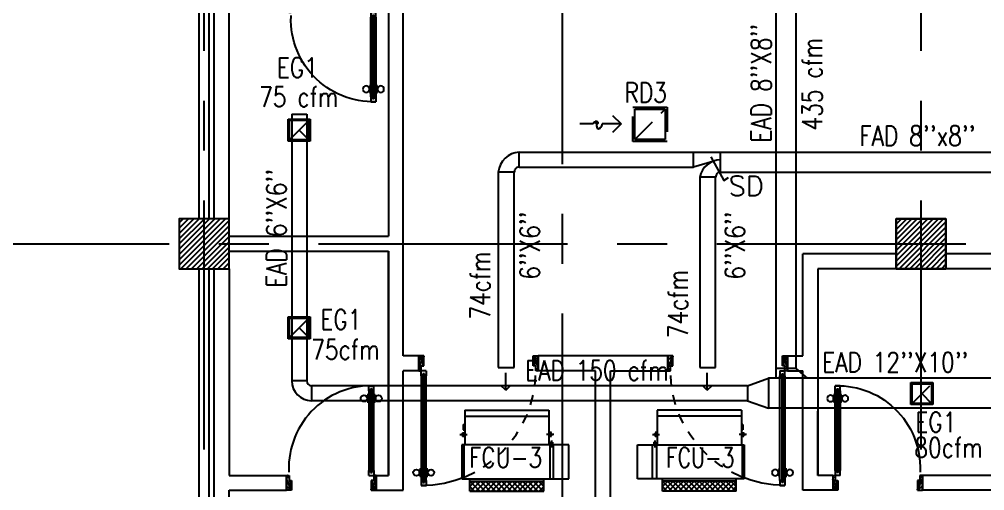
# Model space of a CAD drawing. Extents: x 417866029 to 417866302, y 43498040 to 43498122.
# Drawn here: x 417866038.48 to 417866048.17, y 43498051.41 to 43498056.14 of the extents above; entities that cross this region are included whole.
import ezdxf

# ---------------------------------------------------------------- set-up
doc = ezdxf.new("R2010")
doc.units = 0
doc.header["$MEASUREMENT"] = 0
doc.linetypes.add('CENTERX2', pattern=[4, 2.5, -0.5, 0.5, -0.5])
doc.linetypes.add('HIDDEN', pattern=[0.375, 0.25, -0.125])
doc.layers.get('0').update_dxf_attribs({"linetype": 'CONTINUOUS'})
for name, color, linetype in [('AXES', 11, 'CENTERX2'), ('COL', 7, 'CONTINUOUS'), ('DOOR', 9, 'CONTINUOUS'), ('DUCT', 6, 'CONTINUOUS'), ('EXDUCT', 10, 'CONTINUOUS'), ('FCU', 6, 'CONTINUOUS'), ('HAT', 11, 'CONTINUOUS'), ('INSUL', 9, 'CONTINUOUS'), ('M-EGU.', 2, 'CONTINUOUS'), ('M-TEXT', 2, 'CONTINUOUS'), ('WALL', 9, 'CONTINUOUS')]:
    doc.layers.add(name, color=color, linetype=linetype)
doc.styles.add('ROMANS', font='ROMANS.shx', dxfattribs={"width": 0.6})

# ---------------------------------------------------------------- blocks, each defined once
blk = doc.blocks.new('DOOR90')
at = {"layer": 'DOOR', "color": 7, "linetype": 'ByBlock'}
for p, q in [((-150, 0), (0, 0)), ((-150, 0), (-150, -25)), ((0, -50), (-113.7099299924448, 0)), ((0, -50), (-40.1457343158545, 0)), ((0, -50), (0, 0)), ((-1000, -25), (-1050, -25)), ((-1050, -75), (-1050, -25)), ((-1050, -25), (-1050, -75)), ((-1000, -75), (-1050, -74.99999999947613)), ((-1000, -41.9999999999709), (-1020, -41.9999999999709)), ((-1020, -42), (-1020, -58)), ((-1000, -58), (-1020, -58)), ((-1000, -25), (-1000, -41.9999999999709)), ((-1000, -58), (-1000, -75)), ((-877.6424572214019, -17.79999999995925), (-967.6424572214019, -17.79999999995925)), ((-967.6424572214019, -25), (-967.6424572214019, -17.79999999995925)), ((-967.6424572214019, -75), (-967.6424572214019, -82.20000000004075)), ((-877.6424572214019, -82.20000000004075), (-967.6424572214019, -82.20000000004075)), ((-955.0424572214251, -8.799999999959255), (-890.2424572213786, -8.799999999959255)), ((-955.0424572214251, -17.79999999995925), (-955.0424572214251, -8.799999999959255)), ((-955.0424572214251, -17.79999999995925), (-890.2424572213786, -17.79999999995925)), ((-955.0424572214251, -82.20000000004075), (-890.2424572213786, -82.20000000004075)), ((-955.0424572214251, -82.20000000004075), (-955.0424572214251, -91.20000000004075)), ((-955.0424572214251, -91.20000000004075), (-890.2424572213786, -91.20000000004075)), ((-890.2424572213786, -17.79999999995925), (-890.2424572213786, -8.799999999959255)), ((-890.2424572213786, -82.20000000004075), (-890.2424572213786, -91.20000000004075)), ((-877.6424572214019, -25), (-877.6424572214019, -17.79999999995925)), ((-877.6424572214019, -75), (-877.6424572214019, -82.20000000004075)), ((-200, -25), (-150, -25)), ((-200, -42), (-200, -25)), ((-180, -42), (-200, -42)), ((-200, -58), (-180, -58)), ((-200, -75), (-200, -58)), ((-150, -75), (-200, -75)), ((-180, -58), (-180, -42)), ((-150, -25), (-100, -25)), ((-150, -75), (-150, -25)), ((-100, -25), (-100, -50)), ((0, -50), (-100, -36.64271395650576)), ((-100, -50), (0, -50)), ((0, -850), (-113.7099299924448, -900)), ((-100, -875), (-100, -850)), ((0, -850), (-100, -863.3572860434942)), ((-100, -850), (0, -850)), ((0, -850), (-40.1457343158545, -900)), ((0, -850), (0, -900)), ((-150, -875), (-100, -875)), ((-150, -900), (-150, -875)), ((-150, -900), (0, -900)), ((0, -900), (-150, -900))]:
    blk.add_line(p, q, dxfattribs=at)
at = {"layer": 'DOOR', "linetype": 'ByBlock'}
for p, q in [((-200, -25), (-1000, -25)), ((-200, -42), (-1000, -41.9999999999709)), ((-200, -58), (-1000, -58)), ((-1000, -75), (-200, -75))]:
    blk.add_line(p, q, dxfattribs=at)
at = {"layer": 'DOOR', "color": 7, "linetype": 'ByBlock'}
for centre in [(-922.6424572214019, 23.53094421501737), (-922.6424572214019, -123.5309442149592)]:
    blk.add_circle(centre, 32.39999999998526, dxfattribs=at)
for centre, radius, start, end in [((0, -50), 154.4019578127773, 161.1052885482714, 166.2857707768669), ((0, -50), 94.40195781277725, 148.0181880328085, 180), ((0, -50), 134.4019578127773, 158.159849394549, 169.2800236450682), ((0, -50), 114.4019578127773, 154.0838418822192, 167.37742587102), ((0, -50), 74.40195781277725, 137.7764264185456, 180), ((0, -50), 54.40195781277725, 113.2073828924446, 180), ((0, -50), 34.40195781277725, 90, 180), ((0, -50), 14.40195781277725, 90, 180), ((0, -850), 94.40195781277725, 180, 211.9818119671915), ((0, -850), 74.40195781277725, 180, 222.2235735814543), ((0, -850), 54.40195781277725, 180, 246.7926171075554), ((0, -850), 34.40195781277725, 180, 270), ((0, -850), 14.40195781277725, 180, 270), ((0, -850), 154.4019578127773, 193.7142292231331, 198.8947114517286), ((0, -850), 134.4019578127773, 190.7199763549318, 201.840150605451)]:
    blk.add_arc(centre, radius, start, end, dxfattribs=at)
at = {"layer": 'DOOR', "linetype": 'HIDDEN', "ltscale": 0.5}
blk.add_arc((-222.2222222220153, -49.99999999976717), 828.155208510499, 178.270116378131, 275.0030377036063, dxfattribs=at)
blk = doc.blocks.new('DOOR100')
at = {"layer": 'DOOR', "color": 7, "linetype": 'ByBlock'}
for p, q in [((-75.00000000011642, 1250), (-74.99999999959255, 1300.000000000029)), ((-75.00000000011642, 1300), (-25.00000000011642, 1300)), ((-25.00000000011642, 1300), (-75.00000000011642, 1300)), ((-58.00000000011642, 1250), (-58.00000000011642, 1270)), ((-42.00000000011642, 1270), (-58.00000000011642, 1270)), ((-42.00000000011642, 1250), (-42.00000000011642, 1270)), ((-25.00000000011642, 1250), (-25.00000000011642, 1300)), ((-91.20000000018626, 1205.042457221396), (-91.20000000018626, 1140.242457221408)), ((-82.20000000018626, 1205.042457221396), (-91.20000000018626, 1205.042457221396)), ((-82.20000000018626, 1127.642457221402), (-82.20000000018626, 1217.642457221402)), ((-75.00000000011642, 1217.642457221402), (-82.20000000018626, 1217.642457221402)), ((-82.20000000018626, 1205.042457221396), (-82.20000000018626, 1140.242457221408)), ((-58.00000000011642, 1250), (-75.00000000011642, 1250)), ((-25.00000000011642, 1250), (-42.00000000011642, 1250)), ((-25.00000000011642, 1217.642457221402), (-17.80000000004657, 1217.642457221402)), ((-17.80000000004657, 1127.642457221402), (-17.80000000004657, 1217.642457221402)), ((-17.80000000004657, 1205.042457221396), (-17.80000000004657, 1140.242457221408)), ((-17.80000000004657, 1205.042457221396), (-8.800000000046566, 1205.042457221396)), ((-8.800000000046566, 1205.042457221396), (-8.800000000046566, 1140.242457221408)), ((-82.20000000018626, 1140.242457221408), (-91.20000000018626, 1140.242457221408)), ((-75.00000000011642, 1127.642457221402), (-82.20000000018626, 1127.642457221402)), ((-25.00000000011642, 1127.642457221402), (-17.80000000004657, 1127.642457221402)), ((-17.80000000004657, 1140.242457221408), (-8.800000000046566, 1140.242457221408)), ((-75, 200), (-58, 200)), ((-75, 150), (-75, 200)), ((-58, 200), (-58, 180)), ((-42, 200), (-25, 200)), ((-42, 180), (-42, 200)), ((-25, 200), (-25, 150)), ((-1200, 0), (-1200, 150)), ((-1200, 150), (-1175, 150)), ((-1200, 150), (-1200, 0)), ((-1150, 0), (-1200, 113.7099299924448)), ((-1175, 150), (-1175, 100)), ((-1175, 100), (-1150, 100)), ((-1150, 0), (-1163.357286043465, 100)), ((-1150, 100), (-1150, 0)), ((-75, 150), (-25, 150)), ((-58, 180), (-42, 180)), ((-50, 0), (0, 113.7099299924448)), ((-50, 100), (-50, 0)), ((-50, 0), (-36.64271395653486, 100)), ((-25, 100), (-50, 100)), ((0, 150), (-25, 150)), ((-25, 150), (-25, 100)), ((0, 0), (0, 150)), ((0, 150), (0, 0)), ((-1150, 0), (-1200, 40.1457343158545)), ((-1150, 0), (-1200, 0)), ((-50, 0), (0, 40.1457343158545)), ((-50, 0), (0, 0))]:
    blk.add_line(p, q, dxfattribs=at)
at = {"layer": 'DOOR', "linetype": 'ByBlock'}
for p, q in [((-75.00000000011642, 1250), (-75, 200)), ((-58, 200), (-58.00000000011642, 1250)), ((-42, 200), (-42.00000000011642, 1250)), ((-25, 200), (-25.00000000011642, 1250))]:
    blk.add_line(p, q, dxfattribs=at)
at = {"layer": 'DOOR', "color": 7, "linetype": 'ByBlock'}
for centre in [(-123.5309442150756, 1172.642457221402), (23.53094421490096, 1172.642457221402)]:
    blk.add_circle(centre, 32.39999999998526, dxfattribs=at)
at = {"layer": 'DOOR', "linetype": 'HIDDEN', "ltscale": 0.5}
blk.add_arc((-24.99999999965075, 149.9999999994106), 1150.000000000618, 90, 179.9999999995831, dxfattribs=at)
at = {"layer": 'DOOR', "color": 7, "linetype": 'ByBlock'}
for centre, radius, start, end in [((-1150, 0), 154.4019578127773, 103.7142292212167, 108.8947114515936), ((-1150, 0), 134.4019578127773, 100.7199763555959, 111.8401506085482), ((-50, 0), 134.4019578127773, 68.15984939145177, 79.28002364440412), ((-50, 0), 114.4019578127773, 64.0838418833441, 77.3774258719247), ((-50, 0), 154.4019578127773, 71.10528854840643, 76.28577077878333), ((-1150, 0), 94.40195781277725, 90, 121.981811965689), ((-1150, 0), 74.40195781277725, 90, 132.2235735847074), ((-1150, 0), 54.40195781277725, 90, 156.7926171089788), ((-1150, 0), 34.40195781277725, 90, 180), ((-1150, 0), 14.40195781277725, 90, 180), ((-50, 0), 94.40195781277725, 58.01818803431096, 90), ((-50, 0), 74.40195781277725, 47.7764264152926, 90), ((-50, 0), 54.40195781277725, 23.20738289102122, 90), ((-50, 0), 34.40195781277725, 0, 90), ((-50, 0), 14.40195781277725, 0, 90)]:
    blk.add_arc(centre, radius, start, end, dxfattribs=at)
blk = doc.blocks.new('A$C49F1192B')
at = {"layer": 'DOOR', "color": 0, "linetype": 'ByBlock', "xscale": -1, "rotation": 270}
blk.add_blockref('DOOR100', (4.404137143865228e-05, 1200.000004766945), dxfattribs=at)
blk = doc.blocks.new('*X42')
at = {"color": 0}
for p, q in [((16890.47746209932, -2466.570672882412), (16943.4517006644, -2413.596434317336)), ((16890.47746209932, -2519.603681471403), (16990.47746209933, -2419.603681471401)), ((16990.47746209933, -2512.466117304769), (16891.6077791119, -2413.596434317336)), ((16990.47746209933, -2459.433108715778), (16944.64078770089, -2413.596434317336)), ((16990.47746209933, -2565.49912589376), (16890.47746209932, -2465.499125893757)), ((16890.47746209932, -2572.636690060394), (16990.47746209933, -2472.636690060392)), ((16990.47746209933, -2618.532134482751), (16890.47746209932, -2518.532134482748)), ((16890.47746209932, -2625.669698649385), (16990.47746209933, -2525.669698649383)), ((16990.47746209933, -2671.565143071742), (16890.47746209932, -2571.565143071739)), ((16890.47746209932, -2678.702707238376), (16990.47746209933, -2578.702707238374)), ((16990.47746209933, -2724.598151660733), (16890.47746209932, -2624.59815166073)), ((16890.47746209932, -2731.735715827367), (16990.47746209933, -2631.735715827365)), ((16990.47746209933, -2777.631160249724), (16890.47746209932, -2677.631160249721)), ((16890.47746209932, -2784.768724416358), (16990.47746209933, -2684.768724416357)), ((16990.47746209933, -2830.664168838715), (16890.47746209932, -2730.664168838713)), ((16890.47746209932, -2837.801733005349), (16990.47746209933, -2737.801733005348)), ((16990.47746209933, -2883.697177427706), (16890.47746209932, -2783.697177427704)), ((16890.47746209932, -2890.83474159434), (16990.47746209933, -2790.834741594339)), ((16990.47746209933, -2936.730186016697), (16890.47746209932, -2836.730186016694)), ((16890.47746209932, -2943.867750183331), (16990.47746209933, -2843.86775018333)), ((16990.47746209933, -2989.763194605689), (16890.47746209932, -2889.763194605686)), ((16890.47746209932, -2996.900758772323), (16990.47746209933, -2896.900758772321)), ((16990.47746209933, -3042.796203194679), (16890.47746209932, -2942.796203194677)), ((16890.47746209932, -3049.933767361314), (16990.47746209933, -2949.933767361312)), ((16990.47746209933, -3095.82921178367), (16890.47746209932, -2995.829211783668)), ((16890.47746209932, -3102.966775950305), (16990.47746209933, -3002.966775950303)), ((16990.47746209933, -3148.862220372662), (16890.47746209932, -3048.862220372659)), ((16943.52866745501, -3154.946434317336), (16890.47746209932, -3101.89522896165)), ((16891.53081232129, -3154.946434317336), (16990.47746209933, -3055.999784539294)), ((16944.56382091028, -3154.946434317336), (16990.47746209933, -3109.032793128285))]:
    blk.add_line(p, q, dxfattribs=at)
blk = doc.blocks.new('WHE06')
at = {"color": 3}
for p, q in [((688.9750000238419, 621.5), (346.0749999880791, 621.5)), ((346.0749999880791, 621.5), (346.0749999880791, 469.1000000014901)), ((688.9750000238419, 469.1000000014901), (688.9750000238419, 621.5)), ((60.32499998807907, -422.25), (60.32499998807907, 422.25)), ((212.2971614003181, 437.25), (269.0589052438736, 437.25)), ((232.1000000238419, 452.25), (232.1000000238419, 422.25)), ((232.1000000238419, 452.25), (252.1000000238419, 452.25)), ((242.1000000238419, 472.1842434704304), (242.1000000238419, 399.4801759719849)), ((252.1000000238419, 452.25), (252.1000000238419, 422.25)), ((304.9940044879913, 447.6499999985099), (373.2827185988426, 447.6499999985099)), ((321.0749999880791, 457.6499999985099), (321.0749999880791, 437.6499999985099)), ((321.0749999880791, 457.6499999985099), (346.0749999880791, 457.6499999985099)), ((321.0749999880791, 437.6499999985099), (346.0749999880791, 437.6499999985099)), ((346.0749999880791, 430.4178223386407), (688.9750000238419, 430.4178223386407)), ((811.1999999880791, 370.6749999970198), (688.9750000238419, 370.6749999970198)), ((711.1999999880791, -370.6749999970198), (711.1999999880791, 370.6749999970198)), ((811.1999999880791, -370.6749999970198), (811.1999999880791, 370.6749999970198)), ((811.1999999880791, -370.6749999970198), (688.9750000238419, -370.6749999970198)), ((141.6357128024101, -437.25), (141.6357128024101, -422.25)), ((141.6357128024101, -437.25), (196.5700032711029, -437.25)), ((196.5700032711029, -437.25), (196.5700032711029, -422.25)), ((221.3790392279625, -437.25), (269.0589052438736, -437.25)), ((232.1000000238419, -452.25), (232.1000000238419, -422.25)), ((232.1000000238419, -452.25), (252.1000000238419, -452.25)), ((242.1000000238419, -472.1842434704304), (242.1000000238419, -399.4801759719849)), ((252.1000000238419, -452.25), (252.1000000238419, -422.25)), ((346.0749999880791, -430.4178223386407), (688.9750000238419, -430.4178223386407))]:
    blk.add_line(p, q, dxfattribs=at)
at = {"color": 6}
for p, q in [((0, -422.25), (0, 422.25)), ((0, 422.25), (346.0749999880791, 422.25)), ((346.0749999880791, 469.1000000014901), (346.0749999880791, -450.8250000029802)), ((688.9750000238419, 469.1000000014901), (346.0749999880791, 469.1000000014901)), ((688.9750000238419, -450.8250000029802), (688.9750000238419, 469.1000000014901)), ((0, -422.25), (346.0749999880791, -422.25)), ((346.0749999880791, -450.8250000029802), (688.9750000238419, -450.8250000029802))]:
    blk.add_line(p, q, dxfattribs=at)
at = {"color": 11}
blk.add_blockref('*X42', (-16179.27746212482, 2784.271434314549), dxfattribs=at)
blk = doc.blocks.new('*X107')
at = {"color": 0}
for p, q in [((31339.2220864853, 125472.8123319444), (31816.14372835253, 125949.7339738117)), ((31339.2220864853, 125525.8453405334), (31763.11071976354, 125949.7339738117)), ((31339.22208648529, 125578.8783491224), (31710.07771117455, 125949.7339738117)), ((31339.22208648529, 125631.9113577114), (31657.04470258556, 125949.7339738117)), ((31339.22208648529, 125684.9443663004), (31604.01169399657, 125949.7339738117)), ((31339.22208648528, 125737.9773748894), (31550.97868540758, 125949.7339738117)), ((31339.22208648528, 125791.0103834784), (31497.94567681858, 125949.7339738117)), ((31339.22208648528, 125844.0433920674), (31444.91266822959, 125949.7339738117)), ((31339.22208648528, 125897.0764006563), (31391.8796596406, 125949.7339738117)), ((31369.17673694152, 125449.7339738117), (31839.22208648522, 125919.7793233554)), ((31422.20974553051, 125449.7339738117), (31839.22208648522, 125866.7463147664)), ((31475.2427541195, 125449.7339738117), (31839.22208648522, 125813.7133061774)), ((31528.27576270849, 125449.7339738117), (31839.22208648523, 125760.6802975884)), ((31581.30877129748, 125449.7339738117), (31839.22208648523, 125707.6472889994)), ((31634.34177988648, 125449.7339738117), (31839.22208648523, 125654.6142804104)), ((31687.37478847547, 125449.7339738117), (31839.22208648524, 125601.5812718214)), ((31740.40779706446, 125449.7339738117), (31839.22208648524, 125548.5482632324)), ((31793.44080565345, 125449.7339738117), (31839.22208648524, 125495.5152546435))]:
    blk.add_line(p, q, dxfattribs=at)
blk = doc.blocks.new('*X106')
at = {"color": 0}
for p, q in [((24139.2220864853, 125485.3015000472), (24603.65456024974, 125949.7339738117)), ((24139.2220864853, 125538.3345086362), (24550.62155166075, 125949.7339738117)), ((24139.22208648529, 125591.3675172252), (24497.58854307176, 125949.7339738117)), ((24139.22208648529, 125644.4005258142), (24444.55553448277, 125949.7339738117)), ((24139.22208648529, 125697.4335344032), (24391.52252589378, 125949.7339738117)), ((24139.22208648528, 125750.4665429922), (24338.48951730479, 125949.7339738117)), ((24139.22208648528, 125803.4995515811), (24285.4565087158, 125949.7339738117)), ((24139.22208648528, 125856.5325601701), (24232.42350012681, 125949.7339738117)), ((24139.22208648528, 125909.5655687591), (24179.39049153782, 125949.7339738117)), ((24156.68756883874, 125449.7339738117), (24639.22208648522, 125932.2684914581)), ((24209.72057742773, 125449.7339738117), (24639.22208648522, 125879.2354828692)), ((24262.75358601672, 125449.7339738117), (24639.22208648522, 125826.2024742802)), ((24315.78659460571, 125449.7339738117), (24639.22208648522, 125773.1694656912)), ((24368.8196031947, 125449.7339738117), (24639.22208648523, 125720.1364571022)), ((24421.85261178369, 125449.7339738117), (24639.22208648523, 125667.1034485132)), ((24474.88562037268, 125449.7339738117), (24639.22208648524, 125614.0704399242)), ((24527.91862896167, 125449.7339738117), (24639.22208648524, 125561.0374313352)), ((24580.95163755066, 125449.7339738117), (24639.22208648524, 125508.0044227462)), ((24633.98464613966, 125449.7339738117), (24639.22208648525, 125454.9714141572))]:
    blk.add_line(p, q, dxfattribs=at)
blk = doc.blocks.new('COL50')
at = {"layer": 'COL'}
blk.add_lwpolyline([(-249.9999999999709, 250), (-249.9999999999418, -250), (250, -250), (249.9999999999709, 250)], close=True, dxfattribs=at)

msp = doc.modelspace()

# ---------------------------------------------------------------- linework, layer by layer
at = {"layer": 'AXES'}
for p, q in [((417866040.3336889, 43498039.82212118), (417866040.3336889, 43498118.29959311)), ((417866047.5336888, 43498039.82212118), (417866047.5336888, 43498118.29959311)), ((417866043.9336888, 43498046.68641482), (417866043.9336888, 43498105.50641482)), ((417866029.482244, 43498053.88641482), (417866098.5736889, 43498053.88641482))]:
    msp.add_line(p, q, dxfattribs=at)
at = {"layer": 'COL'}
msp.add_lwpolyline([(417866047.2836888, 43498054.13641483), (417866047.7836888, 43498054.13641483), (417866047.7836888, 43498053.63641483), (417866047.2836888, 43498053.63641483)], close=True, dxfattribs=at)
at = {"layer": 'DUCT', "linetype": 'ByBlock'}
for p, q in [((417866043.497805, 43498054.65590701), (417866043.4978051, 43498054.805907)), ((417866043.4978051, 43498054.805907), (417866066.2103639, 43498054.805907)), ((417866045.2493904, 43498054.65590699), (417866045.2493904, 43498054.805907)), ((417866045.5205455, 43498054.60590701), (417866045.5205455, 43498054.805907)), ((417866045.4421956, 43498054.71410663), (417866045.2493904, 43498054.65590699)), ((417866043.287805, 43498054.60590701), (417866043.287805, 43498052.64501822)), ((417866043.447805, 43498054.60590701), (417866043.2878051, 43498054.60590702)), ((417866043.447805, 43498052.64501822), (417866043.447805, 43498054.60590701)), ((417866043.497805, 43498054.65590701), (417866045.2493904, 43498054.65590699)), ((417866045.5205455, 43498054.60590701), (417866050.4618866, 43498054.605907)), ((417866045.3105456, 43498054.5557586), (417866045.3105455, 43498052.64501822)), ((417866045.4705455, 43498054.55590701), (417866045.3105456, 43498054.55590701)), ((417866045.4705455, 43498052.64501822), (417866045.4705455, 43498054.55590701)), ((417866043.287805, 43498052.64501822), (417866043.447805, 43498052.64501822)), ((417866045.3105455, 43498052.64501822), (417866045.4705455, 43498052.64501822))]:
    msp.add_line(p, q, dxfattribs=at)
msp.add_lwpolyline([(417866045.4217097, 43498054.75809105), (417866045.5538184, 43498054.52189685), (417866045.6010985, 43498054.55246338)], dxfattribs=at)
for centre, radius, start, end in [((417866043.5068683, 43498054.58614061), 0.2199531946138037, 92.36157561107464, 174.8440797116245), ((417866045.5257238, 43498054.51071832), 0.2198721512051495, 91.34952981080926, 168.1399085062343), ((417866043.497805, 43498054.60590701), 0.05, 89.99999952609872, 180), ((417866045.5205455, 43498054.55590701), 0.05, 90, 180.0000018351955)]:
    msp.add_arc(centre, radius, start, end, dxfattribs=at)
at = {"layer": 'EXDUCT', "linetype": 'ByBlock'}
for p, q in [((417866046.076404, 43498066.24185347), (417866046.076404, 43498052.53580399)), ((417866046.276404, 43498066.24185347), (417866046.276404, 43498052.63580399)), ((417866041.2131479, 43498055.18788008), (417866041.2131479, 43498052.51080398)), ((417866041.2131479, 43498055.18788008), (417866041.3631479, 43498055.18788008)), ((417866041.3631479, 43498055.18788008), (417866041.3631479, 43498052.51080398)), ((417866046.276404, 43498052.63580399), (417866046.076404, 43498052.63580399)), ((417866046.276404, 43498052.63580399), (417866046.3904766, 43498052.53580399)), ((417866041.3631479, 43498052.51080398), (417866041.2131479, 43498052.51080398)), ((417866045.7897741, 43498052.46080399), (417866041.4131479, 43498052.46080399)), ((417866041.4131479, 43498052.46080399), (417866041.4131479, 43498052.31080399)), ((417866045.7897741, 43498052.46080399), (417866046.0002747, 43498052.53580399)), ((417866045.7897741, 43498052.46080399), (417866045.7897741, 43498052.31080399)), ((417866054.9781477, 43498052.53580399), (417866046.0002747, 43498052.53580399)), ((417866046.0002747, 43498052.53580399), (417866046.0002747, 43498052.23580398)), ((417866045.7897741, 43498052.31080399), (417866041.4131479, 43498052.31080399)), ((417866045.7897741, 43498052.31080399), (417866046.0002747, 43498052.23580398)), ((417866054.9781477, 43498052.23580398), (417866046.0002747, 43498052.23580398))]:
    msp.add_line(p, q, dxfattribs=at)
for radius in [0.2, 0.05]:
    msp.add_arc((417866041.4131479, 43498052.51080398), radius, 180, 270, dxfattribs=at)
at = {"layer": 'INSUL'}
for p, q in [((417866040.3836888, 43498054.13641482), (417866040.3836888, 43498056.93641482)), ((417866040.4336888, 43498054.13641482), (417866040.4336888, 43498056.93641482)), ((417866040.3836888, 43498046.93641482), (417866040.3836888, 43498053.63641482)), ((417866040.4336888, 43498046.93641482), (417866040.4336888, 43498053.63641482))]:
    msp.add_line(p, q, dxfattribs=at)
at = {"layer": 'M-EGU.'}
for p, q in [((417866044.4356999, 43498055.17448302), (417866044.5205542, 43498055.08963034)), ((417866044.6582863, 43498054.93401508), (417866044.6582863, 43498055.23881456)), ((417866044.6582863, 43498055.23881456), (417866044.9630914, 43498055.23881456)), ((417866044.9630914, 43498055.23881456), (417866044.9630914, 43498054.93401508)), ((417866041.1906119, 43498054.93104088), (417866041.1906119, 43498055.12611289)), ((417866041.1906119, 43498055.12611289), (417866041.3856839, 43498055.12611289)), ((417866041.3856839, 43498055.12611289), (417866041.3856839, 43498054.93104088)), ((417866044.2365468, 43498055.08963034), (417866044.1063825, 43498055.08963034)), ((417866044.5205542, 43498055.08963034), (417866044.3320911, 43498055.08963034)), ((417866044.5205542, 43498055.08963034), (417866044.4356999, 43498055.00477768)), ((417866041.3856839, 43498054.93104088), (417866041.1906119, 43498054.93104088)), ((417866044.9630914, 43498054.93401508), (417866044.6582863, 43498054.93401508)), ((417866041.1906119, 43498052.94609045), (417866041.1906119, 43498053.14116245)), ((417866041.1906119, 43498053.14116245), (417866041.3856839, 43498053.14116245)), ((417866041.3856839, 43498053.14116245), (417866041.3856839, 43498052.94609045)), ((417866041.3856839, 43498052.94609045), (417866041.1906119, 43498052.94609045)), ((417866043.3628011, 43498052.41559719), (417866043.3628011, 43498052.58962996)), ((417866045.3855417, 43498052.41559719), (417866045.3855417, 43498052.58962996)), ((417866043.3628011, 43498052.41559719), (417866043.3139259, 43498052.46447242)), ((417866043.3628011, 43498052.41559719), (417866043.4116763, 43498052.46447242)), ((417866045.3855417, 43498052.41559719), (417866045.3366665, 43498052.46447242)), ((417866045.3855417, 43498052.41559719), (417866045.4344169, 43498052.46447242)), ((417866047.4438721, 43498052.28443921), (417866047.4438721, 43498052.47951122)), ((417866047.4438721, 43498052.47951122), (417866047.6389441, 43498052.47951122)), ((417866047.6389441, 43498052.47951122), (417866047.6389441, 43498052.28443921)), ((417866047.6389441, 43498052.28443921), (417866047.4438721, 43498052.28443921))]:
    msp.add_line(p, q, dxfattribs=at)
at = {"layer": 'M-EGU.', "linetype": 'HIDDEN'}
for p, q in [((417866044.6382859, 43498054.91401511), (417866044.6382859, 43498055.25881453)), ((417866044.6382859, 43498055.25881453), (417866044.9830918, 43498055.25881453)), ((417866044.6582863, 43498054.93401508), (417866044.9630914, 43498055.23881456)), ((417866044.9830918, 43498055.25881453), (417866044.9830918, 43498054.91401511)), ((417866041.1778119, 43498054.91824088), (417866041.1778119, 43498055.13891289)), ((417866041.1778119, 43498055.13891289), (417866041.3984839, 43498055.13891289)), ((417866041.1906119, 43498054.93104088), (417866041.3856839, 43498055.12611289)), ((417866041.3984839, 43498055.13891289), (417866041.3984839, 43498054.91824088)), ((417866041.3984839, 43498054.91824088), (417866041.1778119, 43498054.91824088)), ((417866044.9830918, 43498054.91401511), (417866044.6382859, 43498054.91401511)), ((417866041.1778119, 43498052.93329045), (417866041.1778119, 43498053.15396245)), ((417866041.1778119, 43498053.15396245), (417866041.3984839, 43498053.15396245)), ((417866041.1906119, 43498052.94609045), (417866041.3856839, 43498053.14116245)), ((417866041.3984839, 43498053.15396245), (417866041.3984839, 43498052.93329045)), ((417866041.3984839, 43498052.93329045), (417866041.1778119, 43498052.93329045)), ((417866047.4310721, 43498052.27163921), (417866047.4310721, 43498052.49231122)), ((417866047.4310721, 43498052.49231122), (417866047.6517441, 43498052.49231122)), ((417866047.4438721, 43498052.28443921), (417866047.6389441, 43498052.47951122)), ((417866047.6517441, 43498052.49231122), (417866047.6517441, 43498052.27163921)), ((417866047.6517441, 43498052.27163921), (417866047.4310721, 43498052.27163921))]:
    msp.add_line(p, q, dxfattribs=at)
at = {"layer": 'M-EGU.', "linetype": 'ByBlock'}
for p, q in [((417866041.2881479, 43498055.02857688), (417866041.3856839, 43498054.93104088)), ((417866041.2881479, 43498053.04362645), (417866041.3856839, 43498052.94609045)), ((417866047.5414081, 43498052.38197521), (417866047.6389441, 43498052.28443921))]:
    msp.add_line(p, q, dxfattribs=at)
at = {"layer": 'M-EGU.'}
msp.add_lwpolyline([(417866044.2365468, 43498055.08963034, -0.1324001419046424), (417866044.2499173, 43498055.10893612, -0.15664048728736), (417866044.2683949, 43498055.11655422, -0.7366118572675341), (417866044.283538, 43498055.07878923, 0.7742319307937748), (417866044.300243, 43498055.04229347, 0.2033489946306821), (417866044.3255334, 43498055.05876677, 0.1938082075567039), (417866044.3320911, 43498055.08963034)], format="xyb", dxfattribs=at)
at = {"layer": 'WALL'}
for p, q in [((417866040.2836888, 43498054.13641482), (417866040.2836888, 43498057.08641482)), ((417866040.5836889, 43498054.13641482), (417866040.5836889, 43498056.21141482)), ((417866042.1836888, 43498056.21141482), (417866042.1836888, 43498053.96141482)), ((417866042.3336889, 43498052.76141482), (417866042.3336889, 43498056.21141482)), ((417866040.5836889, 43498053.96141482), (417866042.1836888, 43498053.96141482)), ((417866040.5836889, 43498053.81141482), (417866042.1836888, 43498053.81141482)), ((417866042.1836888, 43498051.56141482), (417866042.1836888, 43498053.81141482)), ((417866042.1836888, 43498053.81141482), (417866042.1836888, 43498051.56141482)), ((417866046.3461888, 43498052.76141482), (417866046.3461888, 43498053.78641482)), ((417866047.2836888, 43498053.78641482), (417866046.3461888, 43498053.78641482)), ((417866050.3961889, 43498053.78641482), (417866047.7836888, 43498053.78641482)), ((417866040.2836888, 43498046.93641482), (417866040.2836888, 43498053.63641482)), ((417866040.5836889, 43498053.63641482), (417866040.5836889, 43498051.56141482)), ((417866047.2836888, 43498053.63641482), (417866046.4961888, 43498053.63641482)), ((417866046.4961888, 43498053.63641482), (417866046.4961888, 43498051.56141482)), ((417866048.2961888, 43498053.63641482), (417866047.7836888, 43498053.63641482)), ((417866042.4883139, 43498052.76141482), (417866042.3336889, 43498052.76141482)), ((417866042.4883139, 43498052.61141482), (417866042.4883139, 43498052.76141482)), ((417866044.9915639, 43498052.76141482), (417866043.6883138, 43498052.76141482)), ((417866043.6883138, 43498052.61141482), (417866043.6883138, 43498052.76141482)), ((417866044.9915639, 43498052.61141482), (417866044.9915639, 43498052.76141482)), ((417866046.1915638, 43498052.61141482), (417866046.1915638, 43498052.76141482)), ((417866046.1915638, 43498052.76141482), (417866046.3461888, 43498052.76141482)), ((417866042.3336889, 43498051.41141482), (417866042.3336889, 43498052.61141482)), ((417866042.4883139, 43498052.61141482), (417866042.3336889, 43498052.61141482)), ((417866044.2636889, 43498052.61141482), (417866043.6883138, 43498052.61141482)), ((417866044.2636889, 43498046.93641482), (417866044.2636889, 43498052.61141482)), ((417866044.4136888, 43498052.61141482), (417866044.9915639, 43498052.61141482)), ((417866044.4136888, 43498046.93641482), (417866044.4136888, 43498052.61141482)), ((417866046.1915638, 43498052.61141482), (417866046.3461888, 43498052.61141482)), ((417866046.3461888, 43498051.41141482), (417866046.3461888, 43498052.61141482)), ((417866046.4961888, 43498051.56141482), (417866046.4961888, 43498052.20592001)), ((417866040.5836889, 43498051.56141482), (417866041.1616916, 43498051.56141608)), ((417866041.1616925, 43498051.56141608), (417866041.1616916, 43498051.41141608)), ((417866042.0616918, 43498051.56141482), (417866042.0616909, 43498051.41141482)), ((417866042.0616925, 43498051.56141608), (417866042.1836898, 43498051.56141608)), ((417866046.6461879, 43498051.56141482), (417866046.4961888, 43498051.56141482)), ((417866046.6461879, 43498051.56141482), (417866046.6461889, 43498051.41141482)), ((417866047.5461879, 43498051.56141482), (417866047.5461888, 43498051.41141482)), ((417866048.2961888, 43498051.56141482), (417866047.5461879, 43498051.56141482)), ((417866040.5836889, 43498046.93641482), (417866040.5836889, 43498051.41141482)), ((417866040.5836889, 43498051.41141482), (417866041.1616916, 43498051.41141482)), ((417866042.0616916, 43498051.41141608), (417866042.3336898, 43498051.41141608)), ((417866046.6461889, 43498051.41141482), (417866046.3461888, 43498051.41141482)), ((417866048.2961888, 43498051.41141482), (417866047.5461888, 43498051.41141482))]:
    msp.add_line(p, q, dxfattribs=at)
at = {"layer": 'WALL', "linetype": 'ByBlock', "ltscale": 0.3}
for points in [[(417866040.0836889, 43498053.63641482), (417866040.5836889, 43498053.63641482), (417866040.5836889, 43498054.13641482), (417866040.0836889, 43498054.13641482)], [(417866047.7836888, 43498054.13641482), (417866047.2836888, 43498054.13641482), (417866047.2836888, 43498053.63641482), (417866047.7836888, 43498053.63641482)]]:
    msp.add_lwpolyline(points, close=True, dxfattribs=at)

# ---------------------------------------------------------------- block references
at = {"layer": 'COL', "xscale": 0.0009999871253967285, "yscale": 0.001000002026557922, "zscale": 0.001}
for p in [(417866040.3336889, 43498053.88641483), (417866047.5336888, 43498053.88641483)]:
    msp.add_blockref('COL50', p, dxfattribs=at)
at = {"layer": 'DOOR', "color": 0, "linetype": 'ByBlock', "yscale": 0.001000002026557922, "zscale": 0.001}
for p, xscale, rotation in [((417866042.0836889, 43498056.36141482), -0.001000002026557922, 270), ((417866042.0616916, 43498051.41141608), 0.001000002026557922, 270), ((417866046.6461889, 43498051.41141482), -0.001000002026557922, 90)]:
    msp.add_blockref('DOOR90', p, dxfattribs=dict(at, xscale=xscale, rotation=rotation))
at = {"layer": 'DOOR', "color": 0, "yscale": 0.001000002026557922, "zscale": 0.001}
for p, xscale, rotation in [((417866043.6883138, 43498052.76141486), -0.001000002026557922, 90), ((417866044.9915639, 43498052.76141486), 0.001000002026557922, 270)]:
    msp.add_blockref('A$C49F1192B', p, dxfattribs=dict(at, xscale=xscale, rotation=rotation))
at = {"layer": 'FCU', "linetype": 'ByBlock', "yscale": 0.001000002026557922, "zscale": 0.001}
for p, xscale, rotation in [((417866043.3731777, 43498052.21517824), 0.001000002026557922, 270), ((417866045.3068841, 43498052.21517824), -0.001000002026557922, 90)]:
    msp.add_blockref('WHE06', p, dxfattribs=dict(at, xscale=xscale, rotation=rotation))
at = {"layer": 'HAT', "xscale": 0.0009999871253967285, "yscale": 0.001000002026557922, "zscale": 0.001}
for name in ['*X106', '*X107']:
    msp.add_blockref(name, (417866015.9444668, 43497928.18668085), dxfattribs=at)

# ---------------------------------------------------------------- texts
at = {"layer": 'M-TEXT', "style": 'ROMANS', "width": 0.8}
for s, p in [("EAD 8''X8''", (417866046.0264248, 43498054.90311912)), ('435 cfm', (417866046.5403889, 43498055.02370051)), ("EAD 6''X6''", (417866041.1593131, 43498053.4454475)), ("6''X6''", (417866043.704869, 43498053.52563979)), ("6''X6''", (417866045.7647078, 43498053.52563979)), ('74cfm', (417866043.2060359, 43498053.12543159)), ('74cfm', (417866045.1919762, 43498052.93954936))]:
    msp.add_text(s, height=0.2, rotation=90, dxfattribs=at).set_placement(p)
at = {"layer": 'M-TEXT', "style": 'ROMANS'}
for s, width, p in [('EG1', 0.8, (417866041.0638598, 43498055.55486034)), ('75 cfm', 0.8, (417866040.8854544, 43498055.26108474)), ('RD3', 0.8, (417866044.5544981, 43498055.30559745)), ("FAD 8''x8''", 0.8, (417866046.913489, 43498054.87137671)), ('EG1', 0.8, (417866041.5003742, 43498053.02684239)), ('75cfm', 0.8, (417866041.4093674, 43498052.72508044)), ("EAD 12''X10''", 0.8, (417866046.5401219, 43498052.59662484)), ('EAD 150 cfm', 0.8, (417866043.5568618, 43498052.51496048)), ('EG1', 0.8, (417866047.4754747, 43498051.99567711)), ('80cfm', 0.8, (417866047.4655631, 43498051.7405887)), ('FCU-3', 0.8, (417866042.9938192, 43498051.64174814)), ('FCU-3', 0.75, (417866044.9719568, 43498051.64174814))]:
    msp.add_text(s, height=0.2, dxfattribs=dict(at, width=width)).set_placement(p)
msp.add_text('SD', height=0.2, dxfattribs=at).set_placement((417866045.6015522, 43498054.3669063))

doc.saveas('drawing.dxf')
